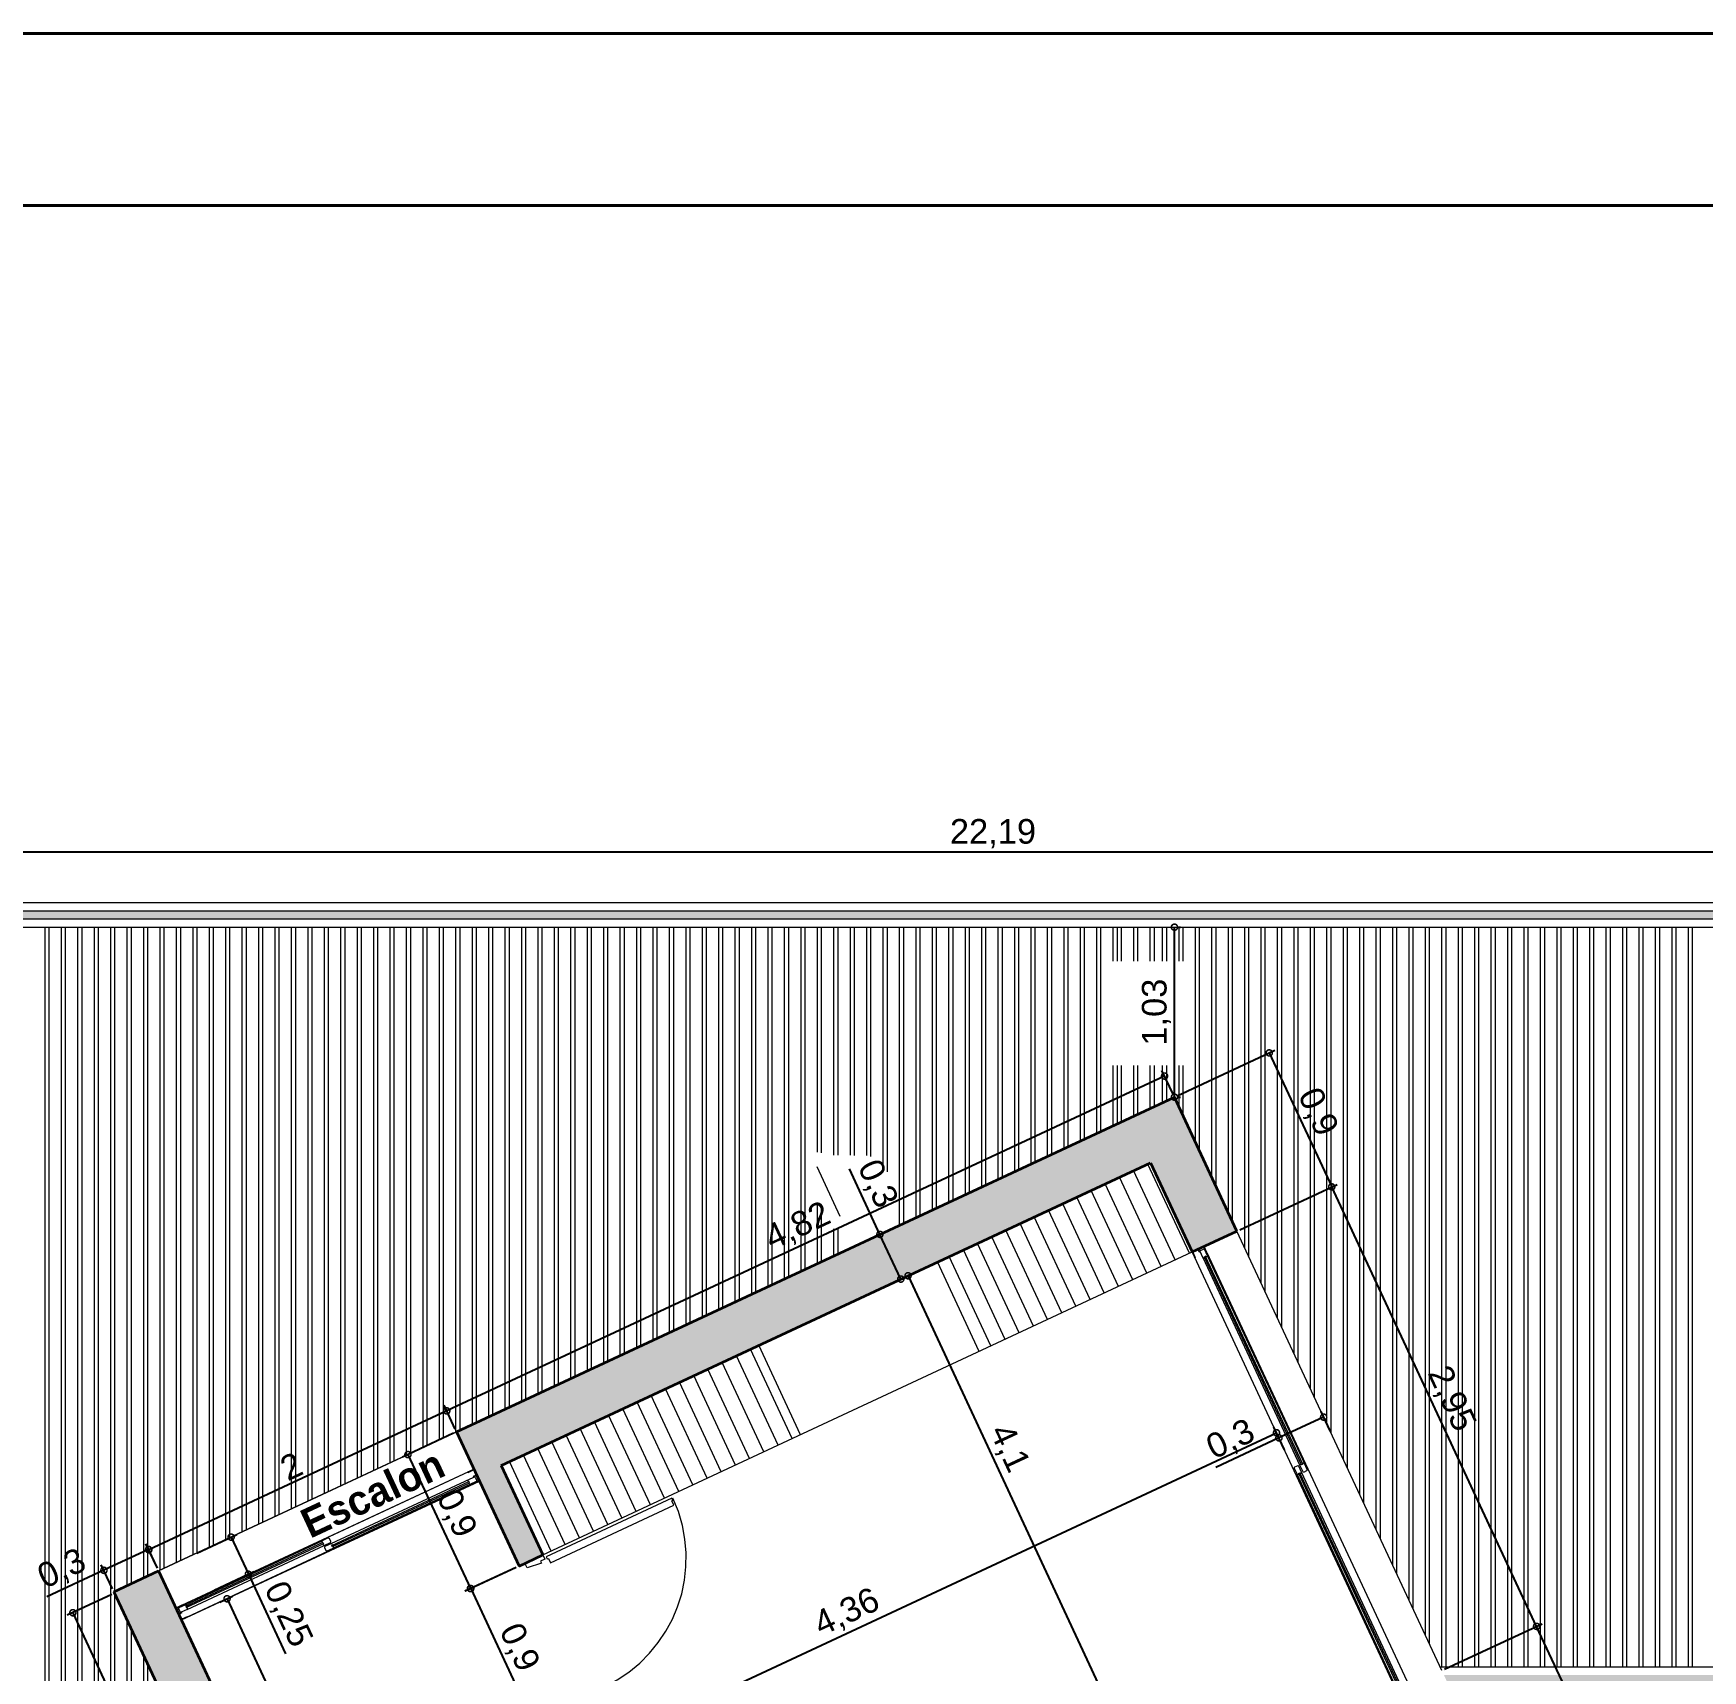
# Model space of a CAD drawing. Header units: millimetres. Extents: x 110427 to 125914, y 76277 to 76441.
# Drawn here: x 114145.2 to 114155.35, y 76340.17 to 76350.13 of the extents above; entities that cross this region are included whole.
import ezdxf

# ---------------------------------------------------------------- set-up
doc = ezdxf.new("R2010")
doc.units = ezdxf.units.MM
doc.linetypes.add('JIS_02_0.7', pattern=[1.35, 0.75, -0.6])
for name, color, linetype, lineweight in [('02_CIVIL_EXIST', 250, 'Continuous', 30), ('04_CIVIL A CONSTRUIR', 250, 'Continuous', 35), ('06_CIVIL VISTAS GRUESA', 244, 'Continuous', 13), ('07_CIVIL VISTAS MEDIA', 143, 'Continuous', 9), ('08_CIVIL VISTAS FINO', 251, 'Continuous', 5), ('09_CIVIL PROYECCIONES', 230, 'JIS_02_0.7', 5), ('11_CARPINTERIA Y MOBILIARIO', 141, 'Continuous', 9), ('11_HATCH', 8, 'Continuous', 9), ('12_HATCH', 8, 'Continuous', 9), ('12_TEXTOS', 4, 'Continuous', 40), ('13_COTAS', 8, 'Continuous', 9)]:
    doc.layers.add(name, color=color, linetype=linetype, lineweight=lineweight)
doc.styles.add('JDS1', font='GOTHICB.TTF')
doc.styles.add('Swis721 BT', font='swiss.ttf')
doc.dimstyles.new('ISO-23', dxfattribs={"dimscale": 0.03, "dimtxt": 5, "dimasz": 2.5, "dimexe": 1.25, "dimexo": 0.625, "dimtad": 1, "dimtxsty": 'Swis721 BT', "dimblk": 'DOTSMALL', "dimcen": 2.5, "dimclrt": 150, "dimadec": 0, "dimazin": 0, "dimtfac": 1, "dimtmove": 0, "dimatfit": 3, "dimfxl": 0, "dimarcsym": 0})
pattern_1 = [(115, (111007.560365, 75902.246), (-0.0863258167, -0.0402543894), [])]

# ---------------------------------------------------------------- blocks, each defined once
blk = doc.blocks.new('_DotSmall')
at = {"color": 0, "linetype": 'ByBlock', "const_width": 0.5}
blk.add_lwpolyline([(-0.0625, 0, 1), (0.0625, 0, 1)], format="xyb", close=True, dxfattribs=at)
blk = doc.blocks.new('*D465')
at = {"layer": '13_COTAS', "color": 0, "lineweight": -2}
for p, q in [((114148.81, 76339.776), (114152.762, 76341.619)), ((114152.81, 76341.516), (114152.746, 76341.653)), ((114148.909, 76339.564), (114148.795, 76339.81))]:
    blk.add_line(p, q, dxfattribs=at)
at = {"layer": 'Defpoints', "color": 0}
for p in [(114152.762, 76341.619), (114152.818, 76341.499), (114148.917, 76339.547)]:
    blk.add_point(p, dxfattribs=at)
at = {"layer": '13_COTAS', "color": 0, "lineweight": -2, "xscale": 0.075, "yscale": 0.075, "zscale": 0.075}
for p, rotation in [((114152.762, 76341.619), 24.99999753929703), ((114148.81, 76339.776), 204.999997539297)]:
    blk.add_blockref('_DotSmall', p, dxfattribs=dict(at, rotation=rotation))
at = {"layer": '13_COTAS', "color": 150, "insert": (114150.15, 76340.521), "char_height": 0.15, "attachment_point": 5, "rotation": 25, "style": 'Swis721 BT'}
blk.add_mtext('4,36', dxfattribs=at)
blk = doc.blocks.new('*D466')
at = {"layer": '13_COTAS', "color": 0, "lineweight": -2}
for p, q in [((114153.049, 76341.714), (114152.777, 76341.588)), ((114153.088, 76341.631), (114153.033, 76341.748)), ((114152.777, 76341.588), (114152.392, 76341.408)), ((114152.81, 76341.516), (114152.761, 76341.622))]:
    blk.add_line(p, q, dxfattribs=at)
at = {"layer": 'Defpoints', "color": 0}
for p in [(114153.049, 76341.714), (114153.095, 76341.614), (114152.818, 76341.499)]:
    blk.add_point(p, dxfattribs=at)
at = {"layer": '13_COTAS', "color": 0, "lineweight": -2, "xscale": 0.075, "yscale": 0.075, "zscale": 0.075}
for p, rotation in [((114153.049, 76341.714), 24.99999753929703), ((114152.777, 76341.588), 204.999997539297)]:
    blk.add_blockref('_DotSmall', p, dxfattribs=dict(at, rotation=rotation))
at = {"layer": '13_COTAS', "color": 150, "insert": (114152.486, 76341.572), "char_height": 0.15, "attachment_point": 5, "rotation": 25, "style": 'Swis721 BT'}
blk.add_mtext('0,3', dxfattribs=at)
blk = doc.blocks.new('*D467')
at = {"layer": '13_COTAS', "color": 0, "lineweight": -2}
for p, q in [((114146.192, 76340.887), (114146.435, 76341)), ((114146.401, 76340.984), (114146.506, 76340.758)), ((114146.298, 76340.661), (114146.54, 76340.774)), ((114146.506, 76340.758), (114146.732, 76340.274))]:
    blk.add_line(p, q, dxfattribs=at)
at = {"layer": 'Defpoints', "color": 0}
for p in [(114146.175, 76340.879), (114146.506, 76340.758), (114146.281, 76340.653)]:
    blk.add_point(p, dxfattribs=at)
at = {"layer": '13_COTAS', "color": 0, "lineweight": -2, "xscale": 0.075, "yscale": 0.075, "zscale": 0.075}
for p, rotation in [((114146.401, 76340.984), 115.0037484786147), ((114146.506, 76340.758), 295.0037484786147)]:
    blk.add_blockref('_DotSmall', p, dxfattribs=dict(at, rotation=rotation))
at = {"layer": '13_COTAS', "color": 150, "insert": (114146.742, 76340.512), "char_height": 0.15, "attachment_point": 5, "rotation": 295.0037, "style": 'Swis721 BT'}
blk.add_mtext('0,25', dxfattribs=at)
blk = doc.blocks.new('*D468')
at = {"layer": '13_COTAS', "color": 0, "lineweight": -2}
for p, q in [((114146.332, 76340.588), (114146.41, 76340.625)), ((114146.376, 76340.609), (114151.634, 76329.335)), ((114151.651, 76329.342), (114151.668, 76329.351))]:
    blk.add_line(p, q, dxfattribs=at)
at = {"layer": 'Defpoints', "color": 0}
for p in [(114146.315, 76340.58), (114151.634, 76329.335), (114151.634, 76329.334)]:
    blk.add_point(p, dxfattribs=at)
at = {"layer": '13_COTAS', "color": 0, "lineweight": -2, "xscale": 0.075, "yscale": 0.075, "zscale": 0.075}
for p, rotation in [((114146.376, 76340.609), 115.0031262879495), ((114151.634, 76329.335), 295.0031262879495)]:
    blk.add_blockref('_DotSmall', p, dxfattribs=dict(at, rotation=rotation))
at = {"layer": '13_COTAS', "color": 150, "insert": (114149.104, 76335.018), "char_height": 0.15, "attachment_point": 5, "rotation": 295.0031, "style": 'Swis721 BT'}
blk.add_mtext('12,44', dxfattribs=at)
blk = doc.blocks.new('*D475')
at = {"layer": '13_COTAS', "color": 0, "lineweight": -2}
for p, q in [((114150.349, 76342.826), (114150.164, 76343.224)), ((114150.209, 76342.76), (114150.383, 76342.842)), ((114150.476, 76342.554), (114150.349, 76342.826)), ((114150.336, 76342.488), (114150.51, 76342.57))]:
    blk.add_line(p, q, dxfattribs=at)
at = {"layer": 'Defpoints', "color": 0}
for p in [(114150.192, 76342.752), (114150.476, 76342.554), (114150.319, 76342.481)]:
    blk.add_point(p, dxfattribs=at)
at = {"layer": '13_COTAS', "color": 0, "lineweight": -2, "xscale": 0.075, "yscale": 0.075, "zscale": 0.075}
for p, rotation in [((114150.349, 76342.826), 115.0000000033583), ((114150.476, 76342.554), 295.0000000033583)]:
    blk.add_blockref('_DotSmall', p, dxfattribs=dict(at, rotation=rotation))
at = {"layer": '13_COTAS', "color": 150, "insert": (114150.328, 76343.131), "char_height": 0.15, "attachment_point": 5, "rotation": 295, "style": 'Swis721 BT'}
blk.add_mtext('0,3', dxfattribs=at)
blk = doc.blocks.new('*D476')
at = {"layer": '13_COTAS', "color": 0, "lineweight": -2}
for p, q in [((114150.336, 76342.488), (114150.554, 76342.59)), ((114150.52, 76342.574), (114152.252, 76338.858)), ((114152.069, 76338.773), (114152.286, 76338.874))]:
    blk.add_line(p, q, dxfattribs=at)
at = {"layer": 'Defpoints', "color": 0}
for p in [(114150.319, 76342.481), (114152.252, 76338.858), (114152.052, 76338.765)]:
    blk.add_point(p, dxfattribs=at)
at = {"layer": '13_COTAS', "color": 0, "lineweight": -2, "xscale": 0.075, "yscale": 0.075, "zscale": 0.075}
for p, rotation in [((114150.52, 76342.574), 114.9999989492913), ((114152.252, 76338.858), 294.9999989492913)]:
    blk.add_blockref('_DotSmall', p, dxfattribs=dict(at, rotation=rotation))
at = {"layer": '13_COTAS', "color": 150, "insert": (114151.131, 76341.522), "char_height": 0.15, "attachment_point": 5, "rotation": 295, "style": 'Swis721 BT'}
blk.add_mtext('4,1', dxfattribs=at)
blk = doc.blocks.new('*D487')
at = {"layer": '13_COTAS', "color": 0, "lineweight": -2}
for p, q in [((114139.942, 76344.863), (114139.942, 76345.192)), ((114139.942, 76345.154), (114162.132, 76345.154)), ((114162.132, 76344.863), (114162.132, 76345.192))]:
    blk.add_line(p, q, dxfattribs=at)
at = {"layer": 'Defpoints', "color": 0}
for p in [(114162.132, 76345.154), (114139.942, 76344.845), (114162.132, 76344.845)]:
    blk.add_point(p, dxfattribs=at)
at = {"layer": '13_COTAS', "color": 0, "lineweight": -2, "xscale": 0.075, "yscale": 0.075, "zscale": 0.075, "rotation": 180}
blk.add_blockref('_DotSmall', (114139.942, 76345.154), dxfattribs=at)
at = {"layer": '13_COTAS', "color": 0, "lineweight": -2, "xscale": 0.075, "yscale": 0.075, "zscale": 0.075}
blk.add_blockref('_DotSmall', (114162.132, 76345.154), dxfattribs=at)
at = {"layer": '13_COTAS', "color": 150, "insert": (114151.037, 76345.264), "char_height": 0.15, "attachment_point": 5, "style": 'Swis721 BT'}
blk.add_mtext('22,19', dxfattribs=at)
blk = doc.blocks.new('*D489')
at = {"layer": '13_COTAS', "color": 0, "lineweight": -2}
for p, q in [((114152.141, 76343.661), (114152.141, 76344.695)), ((114152.16, 76344.695), (114152.178, 76344.695)), ((114152.16, 76343.661), (114152.178, 76343.661))]:
    blk.add_line(p, q, dxfattribs=at)
at = {"layer": 'Defpoints', "color": 0}
for p in [(114152.141, 76344.695), (114152.141, 76344.695), (114152.141, 76343.661)]:
    blk.add_point(p, dxfattribs=at)
at = {"layer": '13_COTAS', "color": 0, "lineweight": -2, "xscale": 0.075, "yscale": 0.075, "zscale": 0.075}
for p, rotation in [((114152.141, 76344.695), 90), ((114152.141, 76343.661), 270)]:
    blk.add_blockref('_DotSmall', p, dxfattribs=dict(at, rotation=rotation))
at = {"layer": '13_COTAS', "color": 150, "insert": (114152.032, 76344.178), "char_height": 0.15, "attachment_point": 5, "rotation": 90, "style": 'Swis721 BT'}
blk.add_mtext('1,03', dxfattribs=at)
blk = doc.blocks.new('*D369')
at = {"layer": '06_CIVIL VISTAS GRUESA', "color": 0, "lineweight": -2}
for p, q in [((114145.675, 76340.635), (114145.404, 76340.509)), ((114145.438, 76340.524), (114146.63, 76337.969)), ((114146.867, 76338.079), (114146.596, 76337.953))]:
    blk.add_line(p, q, dxfattribs=at)
at = {"layer": 'Defpoints', "color": 0}
for p in [(114145.692, 76340.643), (114146.884, 76338.087), (114146.63, 76337.969)]:
    blk.add_point(p, dxfattribs=at)
at = {"layer": '06_CIVIL VISTAS GRUESA', "color": 0, "lineweight": -2, "xscale": 0.075, "yscale": 0.075, "zscale": 0.075}
for p, rotation in [((114145.438, 76340.524), 114.9999999978592), ((114146.63, 76337.969), 294.9999999978592)]:
    blk.add_blockref('_DotSmall', p, dxfattribs=dict(at, rotation=rotation))
at = {"layer": '06_CIVIL VISTAS GRUESA', "color": 150, "insert": (114146.133, 76339.293), "char_height": 0.15, "attachment_point": 5, "rotation": 295, "style": 'Swis721 BT'}
blk.add_mtext('2,82', dxfattribs=at)
blk = doc.blocks.new('*D249')
at = {"layer": '06_CIVIL VISTAS GRUESA', "color": 0, "lineweight": -2}
for p, q in [((114153.785, 76340.18), (114154.379, 76340.457)), ((114155.309, 76338.375), (114154.345, 76340.441)), ((114154.748, 76338.113), (114155.343, 76338.39))]:
    blk.add_line(p, q, dxfattribs=at)
at = {"layer": 'Defpoints', "color": 0}
for p in [(114154.345, 76340.441), (114153.768, 76340.172), (114154.731, 76338.105)]:
    blk.add_point(p, dxfattribs=at)
at = {"layer": '06_CIVIL VISTAS GRUESA', "color": 0, "lineweight": -2, "xscale": 0.075, "yscale": 0.075, "zscale": 0.075}
for p, rotation in [((114154.345, 76340.441), 115.0002605440897), ((114155.309, 76338.375), 295.0002605440897)]:
    blk.add_blockref('_DotSmall', p, dxfattribs=dict(at, rotation=rotation))
at = {"layer": '06_CIVIL VISTAS GRUESA', "color": 150, "insert": (114154.926, 76339.454), "char_height": 0.15, "attachment_point": 5, "rotation": 295.0003, "style": 'Swis721 BT'}
blk.add_mtext('2,28', dxfattribs=at)
blk = doc.blocks.new('*D387')
at = {"layer": '06_CIVIL VISTAS GRUESA', "color": 0, "lineweight": -2}
for p, q in [((114152.538, 76342.853), (114153.132, 76343.13)), ((114154.345, 76340.441), (114153.098, 76343.115)), ((114153.785, 76340.18), (114154.379, 76340.457))]:
    blk.add_line(p, q, dxfattribs=at)
at = {"layer": 'Defpoints', "color": 0}
for p in [(114153.098, 76343.115), (114152.521, 76342.845), (114153.768, 76340.172)]:
    blk.add_point(p, dxfattribs=at)
at = {"layer": '06_CIVIL VISTAS GRUESA', "color": 0, "lineweight": -2, "xscale": 0.075, "yscale": 0.075, "zscale": 0.075}
for p, rotation in [((114153.098, 76343.115), 115.001987094693), ((114154.345, 76340.441), 295.0019870946929)]:
    blk.add_blockref('_DotSmall', p, dxfattribs=dict(at, rotation=rotation))
at = {"layer": '06_CIVIL VISTAS GRUESA', "color": 150, "insert": (114153.821, 76341.824), "char_height": 0.15, "attachment_point": 5, "rotation": 295.002, "style": 'Swis721 BT'}
blk.add_mtext('2,95', dxfattribs=at)
blk = doc.blocks.new('*D388')
at = {"layer": '06_CIVIL VISTAS GRUESA', "color": 0, "lineweight": -2}
for p, q in [((114152.158, 76343.668), (114152.752, 76343.946)), ((114152.718, 76343.93), (114153.098, 76343.115)), ((114152.538, 76342.853), (114153.132, 76343.13))]:
    blk.add_line(p, q, dxfattribs=at)
at = {"layer": 'Defpoints', "color": 0}
for p in [(114152.141, 76343.661), (114153.098, 76343.115), (114152.521, 76342.845)]:
    blk.add_point(p, dxfattribs=at)
at = {"layer": '06_CIVIL VISTAS GRUESA', "color": 0, "lineweight": -2, "xscale": 0.075, "yscale": 0.075, "zscale": 0.075}
for p, rotation in [((114152.718, 76343.93), 115.0000000081018), ((114153.098, 76343.115), 295.0000000081018)]:
    blk.add_blockref('_DotSmall', p, dxfattribs=dict(at, rotation=rotation))
at = {"layer": '06_CIVIL VISTAS GRUESA', "color": 150, "insert": (114153.007, 76343.568), "char_height": 0.15, "attachment_point": 5, "rotation": 295, "style": 'Swis721 BT'}
blk.add_mtext('0,9', dxfattribs=at)
blk = doc.blocks.new('*D389')
at = {"layer": '06_CIVIL VISTAS GRUESA', "color": 0, "lineweight": -2}
for p, q in [((114152.133, 76343.678), (114152.065, 76343.823)), ((114152.081, 76343.789), (114147.713, 76341.752)), ((114147.764, 76341.641), (114147.697, 76341.786))]:
    blk.add_line(p, q, dxfattribs=at)
at = {"layer": 'Defpoints', "color": 0}
for p in [(114152.141, 76343.661), (114147.713, 76341.752), (114147.772, 76341.624)]:
    blk.add_point(p, dxfattribs=at)
at = {"layer": '06_CIVIL VISTAS GRUESA', "color": 0, "lineweight": -2, "xscale": 0.075, "yscale": 0.075, "zscale": 0.075}
for p, rotation in [((114152.081, 76343.789), 24.99999999696106), ((114147.713, 76341.752), 204.9999999969611)]:
    blk.add_blockref('_DotSmall', p, dxfattribs=dict(at, rotation=rotation))
at = {"layer": '06_CIVIL VISTAS GRUESA', "color": 150, "insert": (114149.851, 76342.87), "char_height": 0.15, "attachment_point": 5, "rotation": 25, "style": 'Swis721 BT'}
blk.add_mtext('4,82', dxfattribs=at)
blk = doc.blocks.new('*D390')
at = {"layer": '06_CIVIL VISTAS GRUESA', "color": 0, "lineweight": -2}
for p, q in [((114147.764, 76341.641), (114147.697, 76341.786)), ((114147.713, 76341.752), (114145.9, 76340.907)), ((114145.952, 76340.796), (114145.884, 76340.941))]:
    blk.add_line(p, q, dxfattribs=at)
at = {"layer": 'Defpoints', "color": 0}
for p in [(114147.772, 76341.624), (114145.9, 76340.907), (114145.96, 76340.779)]:
    blk.add_point(p, dxfattribs=at)
at = {"layer": '06_CIVIL VISTAS GRUESA', "color": 0, "lineweight": -2, "xscale": 0.075, "yscale": 0.075, "zscale": 0.075}
for p, rotation in [((114147.713, 76341.752), 24.99999999692621), ((114145.9, 76340.907), 204.9999999969262)]:
    blk.add_blockref('_DotSmall', p, dxfattribs=dict(at, rotation=rotation))
at = {"layer": '06_CIVIL VISTAS GRUESA', "color": 150, "insert": (114146.767, 76341.415), "char_height": 0.15, "attachment_point": 5, "rotation": 25, "style": 'Swis721 BT'}
blk.add_mtext('2', dxfattribs=at)
blk = doc.blocks.new('*D391')
at = {"layer": '06_CIVIL VISTAS GRUESA', "color": 0, "lineweight": -2}
for p, q in [((114145.899, 76340.909), (114145.627, 76340.782)), ((114145.952, 76340.796), (114145.883, 76340.943)), ((114145.627, 76340.782), (114145.28, 76340.621)), ((114145.68, 76340.669), (114145.611, 76340.816))]:
    blk.add_line(p, q, dxfattribs=at)
at = {"layer": 'Defpoints', "color": 0}
for p in [(114145.627, 76340.782), (114145.96, 76340.779), (114145.688, 76340.652)]:
    blk.add_point(p, dxfattribs=at)
at = {"layer": '06_CIVIL VISTAS GRUESA', "color": 0, "lineweight": -2, "xscale": 0.075, "yscale": 0.075, "zscale": 0.075}
for p, rotation in [((114145.899, 76340.909), 24.98888672405146), ((114145.627, 76340.782), 204.9888867240514)]:
    blk.add_blockref('_DotSmall', p, dxfattribs=dict(at, rotation=rotation))
at = {"layer": '06_CIVIL VISTAS GRUESA', "color": 150, "insert": (114145.374, 76340.785), "char_height": 0.15, "attachment_point": 5, "rotation": 24.9889, "style": 'Swis721 BT'}
blk.add_mtext('0,3', dxfattribs=at)
blk = doc.blocks.new('*D392')
at = {"layer": '13_COTAS', "color": 0, "lineweight": -2}
for p, q in [((114147.755, 76341.616), (114147.443, 76341.471)), ((114147.477, 76341.486), (114147.857, 76340.671)), ((114148.136, 76340.8), (114147.823, 76340.655))]:
    blk.add_line(p, q, dxfattribs=at)
at = {"layer": 'Defpoints', "color": 0}
for p in [(114147.772, 76341.624), (114148.153, 76340.808), (114147.857, 76340.671)]:
    blk.add_point(p, dxfattribs=at)
at = {"layer": '13_COTAS', "color": 0, "lineweight": -2, "xscale": 0.075, "yscale": 0.075, "zscale": 0.075}
for p, rotation in [((114147.477, 76341.486), 114.9999999967168), ((114147.857, 76340.671), 294.9999999967167)]:
    blk.add_blockref('_DotSmall', p, dxfattribs=dict(at, rotation=rotation))
at = {"layer": '13_COTAS', "color": 150, "insert": (114147.766, 76341.125), "char_height": 0.15, "attachment_point": 5, "rotation": 295, "style": 'Swis721 BT'}
blk.add_mtext('0,9', dxfattribs=at)
blk = doc.blocks.new('*D393')
at = {"layer": '13_COTAS', "color": 0, "lineweight": -2}
for p, q in [((114148.136, 76340.8), (114147.825, 76340.656)), ((114147.859, 76340.671), (114148.239, 76339.856)), ((114148.516, 76339.985), (114148.205, 76339.84))]:
    blk.add_line(p, q, dxfattribs=at)
at = {"layer": 'Defpoints', "color": 0}
for p in [(114148.153, 76340.808), (114148.533, 76339.993), (114148.239, 76339.856)]:
    blk.add_point(p, dxfattribs=at)
at = {"layer": '13_COTAS', "color": 0, "lineweight": -2, "xscale": 0.075, "yscale": 0.075, "zscale": 0.075}
for p, rotation in [((114147.859, 76340.671), 114.9999999969764), ((114148.239, 76339.856), 294.9999999969764)]:
    blk.add_blockref('_DotSmall', p, dxfattribs=dict(at, rotation=rotation))
at = {"layer": '13_COTAS', "color": 150, "insert": (114148.148, 76340.31), "char_height": 0.15, "attachment_point": 5, "rotation": 295, "style": 'Swis721 BT'}
blk.add_mtext('0,9', dxfattribs=at)

msp = doc.modelspace()

# ---------------------------------------------------------------- hatches: boundary and pattern name
at = {"layer": '11_HATCH'}
h = msp.add_hatch(color=140, dxfattribs=at)
h.dxf.hatch_style = 1
h.paths.add_polyline_path([(114139.992, 76344.795), (114162.082, 76344.795), (114162.082, 76340.095), (114153.804, 76340.095), (114153.781, 76340.145), (114162.032, 76340.145), (114162.032, 76344.745), (114140.042, 76344.745), (114140.042, 76338.545), (114146.671, 76338.545), (114146.694, 76338.495), (114139.992, 76338.495)])
at = {"layer": '12_HATCH'}
h = msp.add_hatch(color=1, dxfattribs=at)
h.dxf.hatch_style = 1
h.paths.add_polyline_path([(114151.996, 76343.262), (114152.249, 76342.719), (114152.521, 76342.845), (114152.141, 76343.661), (114147.772, 76341.624), (114148.153, 76340.808), (114148.298, 76340.876), (114148.044, 76341.42)])
h = msp.add_hatch(dxfattribs=at)
h.set_pattern_fill('LINE', color=256, scale=0.03, angle=475)
h.set_pattern_definition(pattern_1)
h.paths.add_polyline_path([(114152.249, 76342.719), (114151.996, 76343.262), (114150.7, 76342.658), (114150.953, 76342.114)])
h = msp.add_hatch(dxfattribs=at)
h.set_pattern_fill('LINE', color=256, scale=0.03, angle=475)
h.set_pattern_definition(pattern_1)
h.paths.add_polyline_path([(114149.866, 76341.607), (114149.612, 76342.151), (114148.044, 76341.42), (114148.298, 76340.876)])
h = msp.add_hatch(color=1, dxfattribs=at)
h.dxf.hatch_style = 1
h.paths.add_polyline_path([(114145.96, 76340.779), (114145.688, 76340.652), (114146.884, 76338.087), (114147.156, 76338.214)])

# ---------------------------------------------------------------- linework, layer by layer
at = {"layer": '02_CIVIL_EXIST', "lineweight": 40}
for points in [[(114129.035, 76350.133), (114173.048, 76350.133), (114173.048, 76319.01), (114129.035, 76319.01)], [(114131.655, 76349.085), (114172, 76349.085), (114172, 76320.057), (114131.655, 76320.057)]]:
    msp.add_lwpolyline(points, close=True, dxfattribs=at)
at = {"layer": '04_CIVIL A CONSTRUIR'}
for p, q in [((114147.772, 76341.624), (114152.141, 76343.661)), ((114152.521, 76342.845), (114152.141, 76343.661)), ((114148.044, 76341.42), (114151.996, 76343.262)), ((114151.996, 76343.262), (114152.249, 76342.719)), ((114152.249, 76342.719), (114152.521, 76342.845)), ((114147.772, 76341.624), (114148.153, 76340.808)), ((114148.044, 76341.42), (114148.298, 76340.876)), ((114148.153, 76340.808), (114148.298, 76340.876)), ((114145.688, 76340.652), (114145.96, 76340.779)), ((114145.96, 76340.779), (114147.156, 76338.214)), ((114145.688, 76340.652), (114146.884, 76338.087))]:
    msp.add_line(p, q, dxfattribs=at)
at = {"layer": '06_CIVIL VISTAS GRUESA'}
for p, q in [((114145.96, 76340.779), (114147.772, 76341.624)), ((114146.065, 76340.552), (114147.878, 76341.397)), ((114146.099, 76340.48), (114147.912, 76341.325))]:
    msp.add_line(p, q, dxfattribs=at)
at = {"layer": '07_CIVIL VISTAS MEDIA'}
for p, q in [((114139.942, 76344.845), (114162.132, 76344.845)), ((114140.092, 76344.695), (114161.982, 76344.695)), ((114153.768, 76340.172), (114152.521, 76342.845)), ((114153.479, 76340.081), (114152.249, 76342.719)), ((114152.254, 76342.718), (114152.285, 76342.732)), ((114152.269, 76342.684), (114152.254, 76342.716)), ((114152.293, 76342.717), (114152.286, 76342.731)), ((114152.289, 76342.734), (114152.319, 76342.748)), ((114152.295, 76342.718), (114152.289, 76342.733)), ((114152.295, 76342.718), (114152.293, 76342.717)), ((114152.314, 76342.685), (114152.297, 76342.721)), ((114152.299, 76342.728), (114152.318, 76342.736)), ((114152.336, 76342.715), (114152.321, 76342.748)), ((114152.339, 76342.716), (114152.322, 76342.752)), ((114152.332, 76342.693), (114152.323, 76342.689)), ((114152.325, 76342.685), (114152.323, 76342.689)), ((114152.324, 76342.734), (114152.341, 76342.697)), ((114152.332, 76342.692), (114152.324, 76342.689)), ((114152.914, 76341.424), (114152.324, 76342.688)), ((114152.922, 76341.428), (114152.331, 76342.692)), ((114152.332, 76342.693), (114152.334, 76342.69)), ((114152.339, 76342.691), (114152.335, 76342.689)), ((114152.339, 76342.716), (114152.336, 76342.715)), ((114152.339, 76342.716), (114153.569, 76340.079)), ((114152.341, 76342.697), (114152.932, 76341.432)), ((114152.266, 76342.682), (114152.269, 76342.684)), ((114152.314, 76342.685), (114152.905, 76341.419)), ((114152.32, 76342.682), (114152.324, 76342.684)), ((114148.339, 76341.888), (114145.96, 76340.779)), ((114146.102, 76340.569), (114147.878, 76341.397)), ((114147.842, 76341.381), (114147.878, 76341.397)), ((114147.842, 76341.381), (114147.843, 76341.378)), ((114147.843, 76341.378), (114147.876, 76341.393)), ((114147.877, 76341.393), (114147.891, 76341.362)), ((114152.87, 76341.403), (114152.887, 76341.366)), ((114152.891, 76341.418), (114152.872, 76341.409)), ((114152.896, 76341.371), (114152.905, 76341.375)), ((114152.896, 76341.371), (114152.898, 76341.367)), ((114152.914, 76341.379), (114152.897, 76341.415)), ((114152.897, 76341.37), (114152.904, 76341.373)), ((114152.897, 76341.37), (114153.486, 76340.106)), ((114152.904, 76341.373), (114153.494, 76340.109)), ((114152.905, 76341.419), (114152.922, 76341.383)), ((114152.907, 76341.371), (114152.905, 76341.375)), ((114152.907, 76341.426), (114152.911, 76341.427)), ((114152.912, 76341.372), (114152.908, 76341.371)), ((114152.912, 76341.427), (114152.914, 76341.423)), ((114152.922, 76341.428), (114152.914, 76341.424)), ((114152.923, 76341.427), (114152.914, 76341.423)), ((114153.508, 76340.104), (114152.914, 76341.379)), ((114152.923, 76341.427), (114152.921, 76341.431)), ((114152.925, 76341.434), (114152.922, 76341.432)), ((114152.928, 76341.38), (114152.947, 76341.389)), ((114152.949, 76341.395), (114152.932, 76341.432)), ((114147.911, 76341.328), (114146.099, 76340.48)), ((114147.876, 76341.308), (114146.099, 76340.48)), ((114147.853, 76341.337), (114147.008, 76340.944)), ((114147.014, 76340.934), (114147.848, 76341.322)), ((114147.017, 76340.927), (114147.851, 76341.315)), ((114147.857, 76341.306), (114147.021, 76340.917)), ((114147.842, 76341.326), (114147.843, 76341.322)), ((114147.844, 76341.333), (114147.881, 76341.35)), ((114147.845, 76341.322), (114147.848, 76341.324)), ((114147.852, 76341.315), (114147.848, 76341.324)), ((114147.851, 76341.315), (114147.848, 76341.322)), ((114147.85, 76341.308), (114147.848, 76341.312)), ((114147.852, 76341.315), (114147.849, 76341.313)), ((114147.893, 76341.323), (114147.857, 76341.306)), ((114147.874, 76341.311), (114147.907, 76341.326)), ((114147.876, 76341.308), (114147.874, 76341.311)), ((114147.876, 76341.354), (114147.891, 76341.361)), ((114147.877, 76341.351), (114147.876, 76341.354)), ((114147.876, 76341.308), (114147.912, 76341.325)), ((114147.877, 76341.351), (114147.892, 76341.358)), ((114147.887, 76341.347), (114147.896, 76341.329)), ((114147.893, 76341.358), (114147.907, 76341.327)), ((114147.912, 76341.325), (114147.912, 76341.325)), ((114153.477, 76340.1), (114152.887, 76341.366)), ((114152.893, 76341.364), (114152.897, 76341.366)), ((114146.121, 76340.571), (114146.956, 76340.962)), ((114146.992, 76340.979), (114146.956, 76340.962)), ((114147.007, 76340.958), (114146.999, 76340.976)), ((114146.96, 76340.951), (114146.126, 76340.562)), ((114146.963, 76340.944), (114146.129, 76340.555)), ((114146.133, 76340.544), (114146.968, 76340.934)), ((114146.953, 76340.955), (114146.955, 76340.951)), ((114146.96, 76340.952), (114146.956, 76340.951)), ((114146.96, 76340.952), (114146.964, 76340.944)), ((114146.96, 76340.951), (114146.963, 76340.944)), ((114146.962, 76340.937), (114146.96, 76340.941)), ((114146.961, 76340.942), (114146.964, 76340.944)), ((114146.968, 76340.934), (114147.005, 76340.951)), ((114146.97, 76340.92), (114146.978, 76340.902)), ((114147.008, 76340.944), (114146.972, 76340.927)), ((114146.985, 76340.9), (114147.021, 76340.917)), ((114147.016, 76340.936), (114147.013, 76340.935)), ((114147.017, 76340.926), (114147.013, 76340.935)), ((114147.017, 76340.927), (114147.014, 76340.934)), ((114147.015, 76340.941), (114147.017, 76340.938)), ((114147.017, 76340.926), (114147.02, 76340.927)), ((114147.024, 76340.923), (114147.022, 76340.927)), ((114146.102, 76340.569), (114146.065, 76340.552)), ((114146.103, 76340.566), (114146.07, 76340.551)), ((114146.084, 76340.555), (114146.121, 76340.572)), ((114146.102, 76340.569), (114146.103, 76340.566)), ((114146.125, 76340.562), (114146.128, 76340.564)), ((114146.125, 76340.562), (114146.129, 76340.554)), ((114146.126, 76340.562), (114146.129, 76340.555)), ((114146.127, 76340.569), (114146.129, 76340.565)), ((114146.132, 76340.555), (114146.129, 76340.554)), ((114146.084, 76340.519), (114146.07, 76340.55)), ((114146.09, 76340.53), (114146.082, 76340.548)), ((114146.1, 76340.526), (114146.085, 76340.519)), ((114146.1, 76340.485), (114146.086, 76340.515)), ((114146.101, 76340.523), (114146.087, 76340.516)), ((114146.133, 76340.544), (114146.097, 76340.527)), ((114146.1, 76340.526), (114146.101, 76340.523)), ((114146.134, 76340.499), (114146.102, 76340.484)), ((114146.136, 76340.551), (114146.134, 76340.555)), ((114146.136, 76340.497), (114146.134, 76340.499)), ((114153.757, 76340.195), (114161.982, 76340.195))]:
    msp.add_line(p, q, dxfattribs=at)
for centre, radius, start, end in [((114152.255, 76342.717), 0.001, 115.0152, 205.0152), ((114152.285, 76342.731), 0.001, 25.0152, 115.0152), ((114152.29, 76342.733), 0.001, 115.0152, 205.0152), ((114152.301, 76342.723), 0.00488, 115.0152, 205.0152), ((114152.32, 76342.732), 0.00488, 25.0152, 115.0152), ((114152.32, 76342.747), 0.001, 25.0152, 115.0152), ((114152.337, 76342.695), 0.0049, 295.0152, 25.0152), ((114152.318, 76342.687), 0.00488, 205.0152, 295.0152), ((114152.324, 76342.685), 0.001, 295.0152, 25.0152), ((114147.876, 76341.392), 0.001, 25.0152, 115.0152), ((114152.874, 76341.405), 0.00488, 115.0152, 205.0152), ((114152.893, 76341.413), 0.00488, 25.0152, 115.0152), ((114152.909, 76341.421), 0.00488, 115.0152, 205.0152), ((114152.907, 76341.372), 0.001, 205.0152, 295.0152), ((114152.911, 76341.426), 0.001, 25.0152, 115.0152), ((114152.91, 76341.377), 0.00488, 295.0152, 25.0152), ((114152.926, 76341.385), 0.00488, 205.0152, 295.0152), ((114152.927, 76341.43), 0.0049, 25.0152, 115.0152), ((114152.945, 76341.393), 0.00488, 295.0152, 25.0152), ((114147.846, 76341.328), 0.00488, 115.0152, 205.0152), ((114147.844, 76341.323), 0.001, 205.0152, 295.0152), ((114147.855, 76341.31), 0.0049, 205.0152, 295.0152), ((114147.883, 76341.345), 0.00488, 25.0152, 115.0152), ((114147.89, 76341.362), 0.001, 295.0152, 25.0152), ((114147.892, 76341.357), 0.001, 25.0152, 115.0152), ((114147.891, 76341.327), 0.00488, 295.0152, 25.0152), ((114147.907, 76341.327), 0.001, 295.0152, 25.0152), ((114152.891, 76341.368), 0.0049, 205.0152, 295.0152), ((114146.958, 76340.957), 0.0049, 115.0152, 205.0152), ((114146.994, 76340.974), 0.00488, 25.0152, 115.0152), ((114146.961, 76340.941), 0.001, 115.0152, 205.0152), ((114146.966, 76340.939), 0.00488, 205.0152, 295.0152), ((114146.974, 76340.922), 0.00488, 115.0152, 205.0152), ((114146.983, 76340.904), 0.00488, 205.0152, 295.0152), ((114147.003, 76340.956), 0.00488, 295.0152, 25.0152), ((114147.011, 76340.939), 0.00488, 25.0152, 115.0152), ((114147.016, 76340.937), 0.001, 295.0152, 25.0152), ((114147.019, 76340.921), 0.0049, 295.0152, 25.0152), ((114146.123, 76340.567), 0.0049, 25.0152, 115.0152), ((114146.133, 76340.554), 0.001, 25.0152, 115.0152), ((114146.071, 76340.55), 0.001, 115.0152, 205.0152), ((114146.086, 76340.55), 0.00488, 115.0152, 205.0152), ((114146.085, 76340.52), 0.001, 205.0152, 295.0152), ((114146.087, 76340.515), 0.001, 115.0152, 205.0152), ((114146.095, 76340.532), 0.00488, 205.0152, 295.0152), ((114146.101, 76340.485), 0.001, 205.0152, 295.0152), ((114146.131, 76340.549), 0.00488, 295.0152, 25.0152)]:
    msp.add_arc(centre, radius, start, end, dxfattribs=at)
at = {"layer": '07_CIVIL VISTAS MEDIA', "extrusion": (7.105e-10, -6.55595e-08, 1)}
msp.add_arc((114152.335, 76342.69, -0.005), 0.001, 205.0152, 295.0152, dxfattribs=at)
at = {"layer": '07_CIVIL VISTAS MEDIA', "extrusion": (-4.97875e-08, 4.26587e-08, 1)}
msp.add_arc((114152.922, 76341.431, -0.002), 0.001, 115.0152, 205.0152, dxfattribs=at)
at = {"layer": '07_CIVIL VISTAS MEDIA', "extrusion": (-6.55595e-08, -7.105e-10, 1)}
msp.add_arc((114147.849, 76341.312, -0.008), 0.001, 115.0152, 205.0152, dxfattribs=at)
at = {"layer": '07_CIVIL VISTAS MEDIA', "extrusion": (4.97875e-08, -4.26587e-08, 1)}
msp.add_arc((114152.897, 76341.367, 0.002), 0.001, 295.0152, 25.0152, dxfattribs=at)
at = {"layer": '07_CIVIL VISTAS MEDIA', "extrusion": (-4.26587e-08, -4.97875e-08, 1)}
msp.add_arc((114146.956, 76340.952, -0.009), 0.001, 205.0152, 295.0152, dxfattribs=at)
at = {"layer": '07_CIVIL VISTAS MEDIA', "extrusion": (4.26587e-08, 4.97875e-08, 1)}
msp.add_arc((114147.021, 76340.926, 0.009), 0.001, 25.0152, 115.0152, dxfattribs=at)
at = {"layer": '07_CIVIL VISTAS MEDIA', "extrusion": (6.55595e-08, 7.105e-10, 1)}
msp.add_arc((114146.128, 76340.565, 0.008), 0.001, 295.0152, 25.0152, dxfattribs=at)
at = {"layer": '08_CIVIL VISTAS FINO'}
for p, q in [((114139.992, 76344.795), (114162.082, 76344.795)), ((114140.042, 76344.745), (114162.032, 76344.745)), ((114145.267, 76344.695), (114145.267, 76338.595)), ((114145.292, 76344.695), (114145.292, 76338.595)), ((114145.367, 76344.695), (114145.367, 76338.595)), ((114145.392, 76344.695), (114145.392, 76338.595)), ((114145.467, 76344.695), (114145.467, 76338.595)), ((114145.492, 76344.695), (114145.492, 76338.595)), ((114145.567, 76344.695), (114145.567, 76338.595)), ((114145.592, 76344.695), (114145.592, 76338.595)), ((114145.667, 76344.695), (114145.667, 76338.595)), ((114145.692, 76344.695), (114145.692, 76338.595)), ((114145.767, 76344.695), (114145.767, 76340.689)), ((114145.792, 76344.695), (114145.792, 76340.701)), ((114145.867, 76344.695), (114145.867, 76340.736)), ((114145.892, 76344.695), (114145.892, 76340.747)), ((114145.967, 76344.695), (114145.967, 76340.782)), ((114145.992, 76344.695), (114145.992, 76340.794)), ((114146.067, 76344.695), (114146.067, 76340.829)), ((114146.092, 76344.695), (114146.092, 76340.841)), ((114146.167, 76344.695), (114146.167, 76340.876)), ((114146.192, 76344.695), (114146.192, 76340.887)), ((114146.267, 76344.695), (114146.267, 76340.922)), ((114146.292, 76344.695), (114146.292, 76340.934)), ((114146.367, 76344.695), (114146.367, 76340.969)), ((114146.392, 76344.695), (114146.392, 76340.98)), ((114146.467, 76344.695), (114146.467, 76341.015)), ((114146.492, 76344.695), (114146.492, 76341.027)), ((114146.567, 76344.695), (114146.567, 76341.062)), ((114146.592, 76344.695), (114146.592, 76341.074)), ((114146.667, 76344.695), (114146.667, 76341.109)), ((114146.692, 76344.695), (114146.692, 76341.12)), ((114146.767, 76344.695), (114146.767, 76341.155)), ((114146.792, 76344.695), (114146.792, 76341.167)), ((114146.867, 76344.695), (114146.867, 76341.202)), ((114146.892, 76344.695), (114146.892, 76341.214)), ((114146.967, 76344.695), (114146.967, 76341.249)), ((114146.992, 76344.695), (114146.992, 76341.26)), ((114147.067, 76344.695), (114147.067, 76341.295)), ((114147.092, 76344.695), (114147.092, 76341.307)), ((114147.167, 76344.695), (114147.167, 76341.342)), ((114147.192, 76344.695), (114147.192, 76341.354)), ((114147.267, 76344.695), (114147.267, 76341.388)), ((114147.292, 76344.695), (114147.292, 76341.4)), ((114147.367, 76344.695), (114147.367, 76341.435)), ((114147.392, 76344.695), (114147.392, 76341.447)), ((114147.467, 76344.695), (114147.467, 76341.482)), ((114147.492, 76344.695), (114147.492, 76341.493)), ((114147.567, 76344.695), (114147.567, 76341.528)), ((114147.592, 76344.695), (114147.592, 76341.54)), ((114147.667, 76344.695), (114147.667, 76341.575)), ((114147.692, 76344.695), (114147.692, 76341.587)), ((114147.767, 76344.695), (114147.767, 76341.622)), ((114147.792, 76344.695), (114147.792, 76341.633)), ((114147.867, 76344.695), (114147.867, 76341.668)), ((114147.892, 76344.695), (114147.892, 76341.68)), ((114147.967, 76344.695), (114147.967, 76341.715)), ((114147.992, 76344.695), (114147.992, 76341.727)), ((114148.067, 76344.695), (114148.067, 76341.762)), ((114148.092, 76344.695), (114148.092, 76341.773)), ((114148.167, 76344.695), (114148.167, 76341.808)), ((114148.192, 76344.695), (114148.192, 76341.82)), ((114148.267, 76344.695), (114148.267, 76341.855)), ((114148.292, 76344.695), (114148.292, 76341.866)), ((114148.367, 76344.695), (114148.367, 76341.901)), ((114148.392, 76344.695), (114148.392, 76341.913)), ((114148.467, 76344.695), (114148.467, 76341.948)), ((114148.492, 76344.695), (114148.492, 76341.96)), ((114148.567, 76344.695), (114148.567, 76341.995)), ((114148.592, 76344.695), (114148.592, 76342.006)), ((114148.667, 76344.695), (114148.667, 76342.041)), ((114148.692, 76344.695), (114148.692, 76342.053)), ((114148.767, 76344.695), (114148.767, 76342.088)), ((114148.792, 76344.695), (114148.792, 76342.1)), ((114148.867, 76344.695), (114148.867, 76342.135)), ((114148.892, 76344.695), (114148.892, 76342.146)), ((114148.967, 76344.695), (114148.967, 76342.181)), ((114148.992, 76344.695), (114148.992, 76342.193)), ((114149.067, 76344.695), (114149.067, 76342.228)), ((114149.092, 76344.695), (114149.092, 76342.239)), ((114149.167, 76344.695), (114149.167, 76342.274)), ((114149.192, 76344.695), (114149.192, 76342.286)), ((114149.267, 76344.695), (114149.267, 76342.321)), ((114149.292, 76344.695), (114149.292, 76342.333)), ((114149.367, 76344.695), (114149.367, 76342.368)), ((114149.392, 76344.695), (114149.392, 76342.379)), ((114149.467, 76344.695), (114149.467, 76342.414)), ((114149.492, 76344.695), (114149.492, 76342.426)), ((114149.567, 76344.695), (114149.567, 76342.461)), ((114149.592, 76344.695), (114149.592, 76342.473)), ((114149.667, 76344.695), (114149.667, 76342.508)), ((114149.692, 76344.695), (114149.692, 76342.519)), ((114149.767, 76344.695), (114149.767, 76342.554)), ((114149.792, 76344.695), (114149.792, 76342.566)), ((114149.867, 76344.695), (114149.867, 76342.601)), ((114149.892, 76344.695), (114149.892, 76342.613)), ((114149.967, 76344.695), (114149.967, 76343.327)), ((114149.992, 76344.695), (114149.992, 76343.322)), ((114150.067, 76344.695), (114150.067, 76343.308)), ((114150.092, 76344.695), (114150.092, 76343.308)), ((114150.167, 76344.695), (114150.167, 76343.308)), ((114150.192, 76344.695), (114150.192, 76343.306)), ((114150.267, 76344.695), (114150.267, 76343.306)), ((114150.292, 76344.695), (114150.292, 76343.3)), ((114150.367, 76344.695), (114150.367, 76343.236)), ((114150.392, 76344.695), (114150.392, 76343.206)), ((114150.467, 76344.695), (114150.467, 76342.881)), ((114150.492, 76344.695), (114150.492, 76342.892)), ((114150.567, 76344.695), (114150.567, 76342.927)), ((114150.592, 76344.695), (114150.592, 76342.939)), ((114150.667, 76344.695), (114150.667, 76342.974)), ((114150.692, 76344.695), (114150.692, 76342.986)), ((114150.767, 76344.695), (114150.767, 76343.021)), ((114150.792, 76344.695), (114150.792, 76343.032)), ((114150.867, 76344.695), (114150.867, 76343.067)), ((114150.892, 76344.695), (114150.892, 76343.079)), ((114150.967, 76344.695), (114150.967, 76343.114)), ((114150.992, 76344.695), (114150.992, 76343.125)), ((114151.067, 76344.695), (114151.067, 76343.16)), ((114151.092, 76344.695), (114151.092, 76343.172)), ((114151.167, 76344.695), (114151.167, 76343.207)), ((114151.192, 76344.695), (114151.192, 76343.219)), ((114151.267, 76344.695), (114151.267, 76343.254)), ((114151.292, 76344.695), (114151.292, 76343.265)), ((114151.367, 76344.695), (114151.367, 76343.3)), ((114151.392, 76344.695), (114151.392, 76343.312)), ((114151.467, 76344.695), (114151.467, 76343.347)), ((114151.492, 76344.695), (114151.492, 76343.359)), ((114151.567, 76344.695), (114151.567, 76343.394)), ((114151.592, 76344.695), (114151.592, 76343.405)), ((114151.667, 76344.695), (114151.667, 76343.44)), ((114151.692, 76344.695), (114151.692, 76343.452)), ((114151.767, 76344.695), (114151.767, 76344.489)), ((114151.792, 76344.695), (114151.792, 76344.489)), ((114151.817, 76344.695), (114151.817, 76344.489)), ((114151.892, 76344.695), (114151.892, 76344.489)), ((114151.917, 76344.695), (114151.917, 76344.489)), ((114151.992, 76344.695), (114151.992, 76344.489)), ((114152.017, 76344.695), (114152.017, 76344.489)), ((114152.067, 76344.695), (114152.067, 76344.489)), ((114152.092, 76344.695), (114152.092, 76344.489)), ((114152.167, 76344.695), (114152.167, 76344.489)), ((114152.192, 76344.695), (114152.192, 76344.489)), ((114152.267, 76344.695), (114152.267, 76343.39)), ((114152.292, 76344.695), (114152.292, 76343.336)), ((114152.367, 76344.695), (114152.367, 76343.176)), ((114152.392, 76344.695), (114152.392, 76343.122)), ((114152.467, 76344.695), (114152.467, 76342.961)), ((114152.492, 76344.695), (114152.492, 76342.908)), ((114152.567, 76344.695), (114152.567, 76342.747)), ((114152.592, 76344.695), (114152.592, 76342.693)), ((114152.667, 76344.695), (114152.667, 76342.532)), ((114152.692, 76344.695), (114152.692, 76342.479)), ((114152.767, 76344.695), (114152.767, 76342.318)), ((114152.792, 76344.695), (114152.792, 76342.264)), ((114152.867, 76344.695), (114152.867, 76342.103)), ((114152.892, 76344.695), (114152.892, 76342.05)), ((114152.967, 76344.695), (114152.967, 76341.889)), ((114152.992, 76344.695), (114152.992, 76341.835)), ((114153.067, 76344.695), (114153.067, 76341.674)), ((114153.092, 76344.695), (114153.092, 76341.621)), ((114153.167, 76344.695), (114153.167, 76341.46)), ((114153.192, 76344.695), (114153.192, 76341.406)), ((114153.267, 76344.695), (114153.267, 76341.246)), ((114153.292, 76344.695), (114153.292, 76341.192)), ((114153.367, 76344.695), (114153.367, 76341.031)), ((114153.392, 76344.695), (114153.392, 76340.978)), ((114153.467, 76344.695), (114153.467, 76340.817)), ((114153.492, 76344.695), (114153.492, 76340.763)), ((114153.567, 76344.695), (114153.567, 76340.602)), ((114153.592, 76344.695), (114153.592, 76340.549)), ((114153.667, 76344.695), (114153.667, 76340.388)), ((114153.692, 76344.695), (114153.692, 76340.334)), ((114153.767, 76344.695), (114153.767, 76340.195)), ((114153.792, 76344.695), (114153.792, 76340.195)), ((114153.867, 76344.695), (114153.867, 76340.195)), ((114153.892, 76344.695), (114153.892, 76340.195)), ((114153.967, 76344.695), (114153.967, 76340.195)), ((114153.992, 76344.695), (114153.992, 76340.195)), ((114154.067, 76344.695), (114154.067, 76340.195)), ((114154.092, 76344.695), (114154.092, 76340.195)), ((114154.167, 76344.695), (114154.167, 76340.195)), ((114154.192, 76344.695), (114154.192, 76340.195)), ((114154.267, 76344.695), (114154.267, 76340.195)), ((114154.292, 76344.695), (114154.292, 76340.195)), ((114154.367, 76344.695), (114154.367, 76340.195)), ((114154.392, 76344.695), (114154.392, 76340.195)), ((114154.467, 76344.695), (114154.467, 76340.195)), ((114154.492, 76344.695), (114154.492, 76340.195)), ((114154.567, 76344.695), (114154.567, 76340.195)), ((114154.592, 76344.695), (114154.592, 76340.195)), ((114154.667, 76344.695), (114154.667, 76340.195)), ((114154.692, 76344.695), (114154.692, 76340.195)), ((114154.767, 76344.695), (114154.767, 76340.195)), ((114154.792, 76344.695), (114154.792, 76340.195)), ((114154.867, 76344.695), (114154.867, 76340.195)), ((114154.892, 76344.695), (114154.892, 76340.195)), ((114154.967, 76344.695), (114154.967, 76340.195)), ((114154.992, 76344.695), (114154.992, 76340.195)), ((114155.067, 76344.695), (114155.067, 76340.195)), ((114155.092, 76344.695), (114155.092, 76340.195)), ((114155.167, 76344.695), (114155.167, 76340.195)), ((114155.192, 76344.695), (114155.192, 76340.195)), ((114155.267, 76344.695), (114155.267, 76340.195)), ((114155.292, 76344.695), (114155.292, 76340.195)), ((114151.767, 76343.854), (114151.767, 76343.487)), ((114151.792, 76343.854), (114151.792, 76343.499)), ((114151.817, 76343.854), (114151.817, 76343.51)), ((114151.892, 76343.854), (114151.892, 76343.545)), ((114151.917, 76343.854), (114151.917, 76343.557)), ((114151.992, 76343.854), (114151.992, 76343.592)), ((114152.017, 76343.854), (114152.017, 76343.603)), ((114152.067, 76343.854), (114152.067, 76343.627)), ((114152.092, 76343.854), (114152.092, 76343.638)), ((114152.167, 76343.854), (114152.167, 76343.604)), ((114152.192, 76343.854), (114152.192, 76343.551)), ((114149.967, 76343.018), (114149.967, 76342.648)), ((114149.992, 76342.988), (114149.992, 76342.659)), ((114150.067, 76342.859), (114150.067, 76342.694)), ((114150.092, 76342.859), (114150.092, 76342.706)), ((114148.339, 76341.888), (114148.348, 76341.892)), ((114145.767, 76340.482), (114145.767, 76338.595)), ((114145.792, 76340.428), (114145.792, 76338.595)), ((114145.867, 76340.268), (114145.867, 76338.595)), ((114145.892, 76340.214), (114145.892, 76338.595))]:
    msp.add_line(p, q, dxfattribs=at)
at = {"layer": '09_CIVIL PROYECCIONES', "ltscale": 2}
msp.add_arc((114148.307, 76340.856), 0.863, 295, 25, dxfattribs=at)
at = {"layer": '11_CARPINTERIA Y MOBILIARIO'}
for p, q in [((114148.298, 76340.876), (114152.249, 76342.719)), ((114150.953, 76342.114), (114150.7, 76342.658)), ((114149.866, 76341.607), (114149.612, 76342.151))]:
    msp.add_line(p, q, dxfattribs=at)
msp.add_lwpolyline([(114149.091, 76341.208), (114149.083, 76341.221), (114148.319, 76340.865), (114148.325, 76340.851), (114148.332, 76340.854), (114148.344, 76340.828), (114149.095, 76341.178), (114149.083, 76341.204)], close=True, dxfattribs=at)
msp.add_lwpolyline([(114148.289, 76340.872), (114148.298, 76340.876), (114148.31, 76340.849), (114148.284, 76340.837), (114148.289, 76340.825), (114148.202, 76340.798), (114148.189, 76340.825), (114148.198, 76340.829)], dxfattribs=at)
at = {"layer": '13_COTAS'}
for p, q in [((114150.108, 76342.934), (114149.967, 76343.236)), ((114147.912, 76341.325), (114146.099, 76340.48))]:
    msp.add_line(p, q, dxfattribs=at)

# ---------------------------------------------------------------- texts
at = {"layer": '12_TEXTOS', "insert": (114147.301, 76341.166), "char_height": 0.18, "width": 1.97357, "attachment_point": 8, "rotation": 25.0003, "style": 'JDS1'}
msp.add_mtext('Escalon', dxfattribs=at)

# ---------------------------------------------------------------- dimensions: what is measured, and where the dimension line sits
at = {"layer": '06_CIVIL VISTAS GRUESA'}
for p1, p2, distance, picture, middle in [((114152.141, 76343.661), (114152.521, 76342.845), 0.637, '*D388', (114153.007, 76343.568)), ((114152.141, 76343.661), (114147.772, 76341.624), -0.142, '*D389', (114149.851, 76342.87)), ((114153.768, 76340.172), (114152.521, 76342.845), -0.637, '*D387', (114153.821, 76341.824)), ((114147.772, 76341.624), (114145.96, 76340.779), -0.142, '*D390', (114146.767, 76341.415)), ((114145.96, 76340.779), (114145.688, 76340.652), -0.144, '*D391', (114145.374, 76340.785)), ((114145.692, 76340.643), (114146.884, 76338.087), -0.28, '*D369', (114146.133, 76339.293)), ((114154.731, 76338.105), (114153.768, 76340.172), -0.637, '*D249', (114154.926, 76339.454))]:
    dim = msp.add_aligned_dim(p1=p1, p2=p2, distance=distance, dimstyle='ISO-23', override={"dimfxl": 100, "dimarcsym": 2}, dxfattribs=at)
    dim.commit()
    dim.dimension.update_dxf_attribs({"geometry": picture, "text_midpoint": middle})
at = {"layer": '13_COTAS'}
dim = msp.add_linear_dim(base=(114162.132, 76345.154), p1=(114139.942, 76344.845), p2=(114162.132, 76344.845), dimstyle='ISO-23', dxfattribs=at)
dim.commit()
dim.dimension.update_dxf_attribs({"geometry": '*D487', "text_midpoint": (114151.037, 76345.154), "dimtype": 160})
for base, p1, p2, angle, picture, middle in [((114152.141, 76344.695), (114152.141, 76343.661), (114152.141, 76344.695), 90, '*D489', (114152.032, 76344.178)), ((114151.634, 76329.335), (114146.315, 76340.58), (114151.634, 76329.334), 115.0031, '*D468', (114149.104, 76335.018))]:
    dim = msp.add_linear_dim(base=base, p1=p1, p2=p2, angle=angle, dimstyle='ISO-23', dxfattribs=at)
    dim.commit()
    dim.dimension.update_dxf_attribs({"geometry": picture, "text_midpoint": middle})
for base, p1, p2, angle, picture, middle, dimtype in [((114150.476, 76342.554), (114150.192, 76342.752), (114150.319, 76342.481), 295, '*D475', (114150.229, 76343.085), 161), ((114152.252, 76338.858), (114150.319, 76342.481), (114152.052, 76338.765), 115, '*D476', (114151.032, 76341.476), 160), ((114153.049, 76341.714), (114152.818, 76341.499), (114153.095, 76341.614), 205, '*D466', (114152.532, 76341.473), 160), ((114152.762, 76341.619), (114148.917, 76339.547), (114152.818, 76341.499), 205, '*D465', (114150.196, 76340.422), 160), ((114146.506, 76340.758), (114146.175, 76340.879), (114146.281, 76340.653), 295.0037, '*D467', (114146.643, 76340.465), 161)]:
    dim = msp.add_linear_dim(base=base, p1=p1, p2=p2, angle=angle, dimstyle='ISO-23', dxfattribs=at)
    dim.commit()
    dim.dimension.update_dxf_attribs({"geometry": picture, "text_midpoint": middle, "dimtype": dimtype})
for p1, p2, distance, picture, middle in [((114147.772, 76341.624), (114148.153, 76340.808), -0.326, '*D392', (114147.766, 76341.125)), ((114148.153, 76340.808), (114148.533, 76339.993), -0.324, '*D393', (114148.148, 76340.31))]:
    dim = msp.add_aligned_dim(p1=p1, p2=p2, distance=distance, dimstyle='ISO-23', dxfattribs=at)
    dim.commit()
    dim.dimension.update_dxf_attribs({"geometry": picture, "text_midpoint": middle})

doc.saveas('drawing.dxf')
